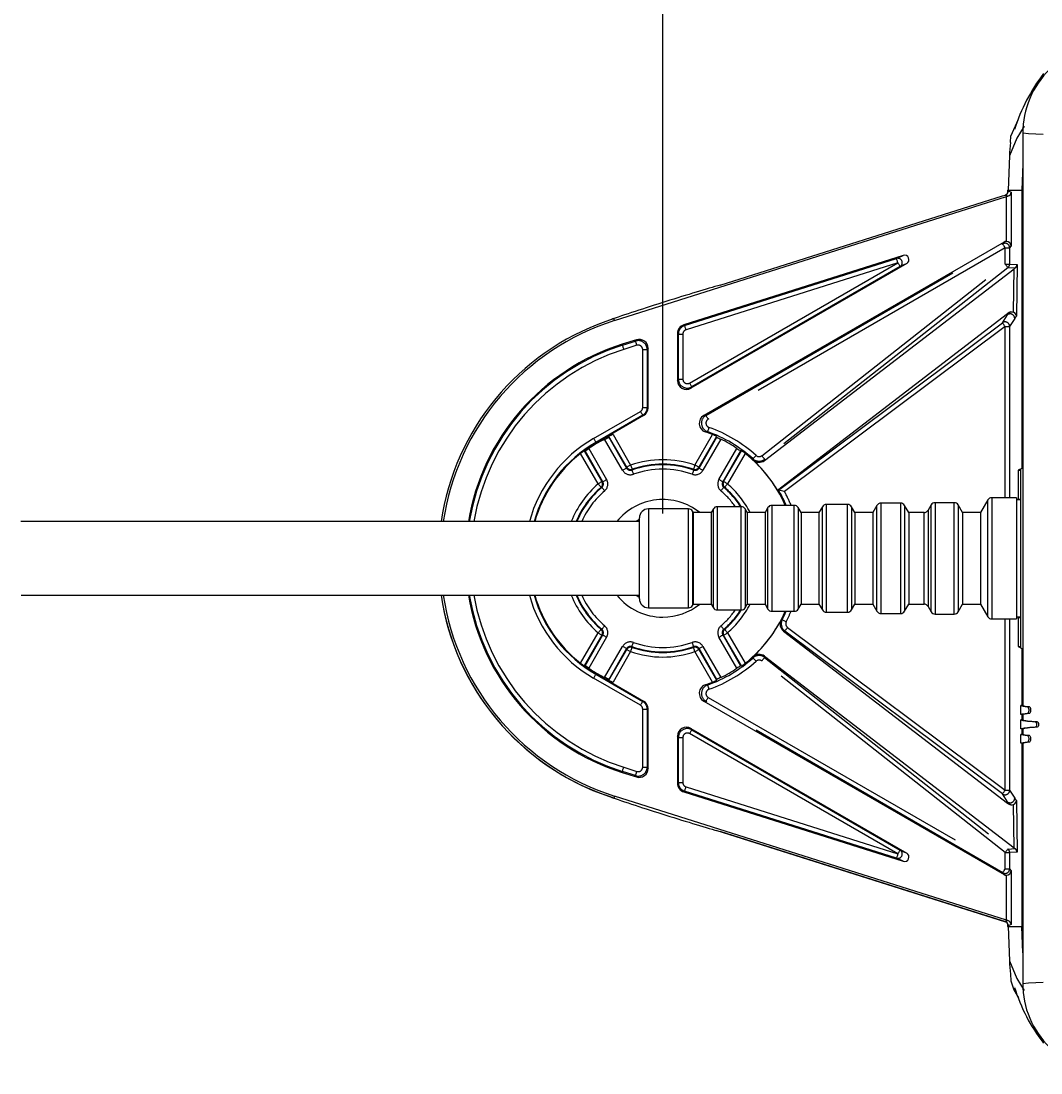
# Model space of a CAD drawing. Header units: millimetres. Extents: x 2 to 603, y 5 to 415.
# Drawn here: x 118.66 to 141.38, y 192.15 to 215.58 of the extents above; entities that cross this region are included whole.
import ezdxf

# ---------------------------------------------------------------- set-up
doc = ezdxf.new("R2010")
doc.units = ezdxf.units.MM
doc.linetypes.add('SLD-Durchgehend', pattern=[0])
doc.linetypes.add('SLD-Phantom', pattern=[12.7, 6.35, -1.27, 1.27, -1.27, 1.27, -1.27])
doc.styles.add('SLDTEXTSTYLE0', font='GOTHIC.TTF', dxfattribs={"width": 0.913})
doc.dimstyles.new('SLDDIMSTYLE2', dxfattribs={"dimtxt": 5, "dimasz": 3.302, "dimexe": 0, "dimexo": 0.0625, "dimgap": 1.25, "dimtad": 1, "dimdec": 0, "dimlfac": 5, "dimrnd": 1e-09, "dimzin": 12, "dimdsep": 46, "dimtxsty": 'SLDTEXTSTYLE0', "dimsah": 1, "dimcen": 0.09, "dimadec": 0, "dimazin": 3, "dimtfac": 1, "dimtdec": 0, "dimtofl": 0, "dimtmove": 0, "dimatfit": 3, "dimfxl": 0, "dimfrac": 2, "dimtolj": 1, "dimtzin": 12, "dimarcsym": 0})

# ---------------------------------------------------------------- blocks, each defined once
blk = doc.blocks.new('_D_4')
at = {"color": 7, "linetype": 'SLD-Durchgehend', "lineweight": 0}
for p, q in [((132.958, 204.614), (132.958, 227.268)), ((422.968, 204.614), (422.968, 227.268)), ((422.968, 226.268), (132.958, 226.268))]:
    blk.add_line(p, q, dxfattribs=at)
for points in [[(132.958, 226.268), (136.26, 225.76), (136.26, 226.776)], [(422.968, 226.268), (419.666, 226.776), (419.666, 225.76)]]:
    blk.add_solid(points, dxfattribs=at)
at = {"color": 7, "linetype": 'SLD-Durchgehend', "lineweight": 0, "insert": (270.661, 232.654, -3.36), "char_height": 5, "attachment_point": 1, "style": 'SLDTEXTSTYLE0'}
blk.add_mtext('1450', dxfattribs=at)

msp = doc.modelspace()

# ---------------------------------------------------------------- linework, layer by layer
at = {"color": 7, "linetype": 'SLD-Durchgehend', "lineweight": 15}
for p, q in [((140.8696, 213.3727), (140.7122, 213.0222)), ((140.707, 212.8724), (140.7122, 213.0222)), ((140.7865, 213.1555), (140.788, 213.1598)), ((140.9789, 213.0814), (140.9789, 200.3342)), ((140.6827, 212.5809), (140.6559, 211.8142)), ((140.9789, 212.3984), (140.9585, 211.8142)), ((140.6421, 211.8142), (140.6421, 211.7499)), ((140.6421, 211.8142), (140.6559, 211.8142)), ((140.6559, 211.8142), (140.9585, 211.8142)), ((140.9585, 211.8142), (140.9585, 205.6185)), ((131.8845, 208.9087), (140.6175, 211.6699)), ((134.2378, 209.6993), (140.527, 211.6868)), ((140.5856, 211.7059), (140.6091, 211.7178)), ((140.6107, 211.7171), (140.6091, 211.7178)), ((140.5641, 210.6581), (133.8695, 206.793)), ((138.3123, 210.3612), (133.4246, 208.8158)), ((138.3922, 210.1792), (133.5849, 207.4037)), ((140.8501, 210.1569), (140.837, 209.0077)), ((135.2234, 205.7933), (140.7857, 210.0614)), ((135.5126, 205.1329), (140.6387, 209.0663)), ((131.7692, 208.9207), (131.6902, 208.8908)), ((131.8703, 208.9537), (131.7692, 208.9217)), ((131.7692, 208.9207), (131.7692, 208.9217)), ((135.5386, 205.1295), (140.5261, 208.8608)), ((133.2849, 208.6252), (133.2849, 207.5768)), ((132.3718, 208.483), (132.0511, 208.3816)), ((132.632, 206.969), (132.632, 208.2924)), ((132.532, 206.7958), (131.5821, 206.2474)), ((131.5821, 206.2474), (131.4742, 206.1851)), ((131.5909, 206.2313), (131.4833, 206.1692)), ((131.5821, 206.2474), (131.5909, 206.2313)), ((131.7587, 206.3296), (131.7532, 206.3127)), ((131.7532, 206.3127), (132.1498, 205.6256)), ((132.1558, 205.6417), (131.7587, 206.3296)), ((134.1583, 206.3296), (133.7611, 205.6417)), ((133.7671, 205.6256), (134.1638, 206.3127)), ((134.1583, 206.3296), (134.1638, 206.3127)), ((131.2255, 206.005), (131.2081, 206.0087)), ((131.2081, 206.0087), (131.6039, 205.3231)), ((131.6208, 205.3202), (131.2255, 206.005)), ((134.6928, 206.0073), (134.2961, 205.3202)), ((134.313, 205.3231), (134.7102, 206.011)), ((134.7102, 206.011), (134.6928, 206.0073)), ((140.9585, 205.6185), (140.8774, 205.578)), ((140.8774, 205.578), (140.9385, 205.578)), ((140.8774, 205.578), (140.8774, 204.9342)), ((140.9385, 201.6238), (140.9385, 205.6046)), ((135.5386, 205.1295), (135.5126, 205.1329)), ((135.5386, 205.1295), (135.5386, 205.1295)), ((135.8884, 204.7942), (135.3886, 204.7942)), ((137.0768, 204.8142), (136.6001, 204.8142)), ((137.7308, 204.7942), (137.6385, 204.6342)), ((138.2595, 204.8442), (137.8174, 204.8442)), ((138.4385, 204.6342), (138.3461, 204.7942)), ((138.9366, 204.8042), (138.8673, 204.6842)), ((139.4537, 204.8542), (139.0232, 204.8542)), ((139.6385, 204.6342), (139.5403, 204.8042)), ((140.2001, 204.9142), (140.0385, 204.6342)), ((140.8385, 204.9642), (140.2867, 204.9642)), ((140.8385, 204.9642), (140.8385, 202.2642)), ((140.8385, 204.9642), (140.8385, 202.2644)), ((140.9385, 204.9142), (140.8385, 204.9142)), ((140.8774, 204.9342), (140.9385, 204.9342)), ((133.5345, 204.7142), (132.6385, 204.7142)), ((133.6385, 204.6342), (133.6211, 204.6642)), ((134.0385, 204.6342), (133.6385, 204.6342)), ((133.6385, 204.6342), (133.6385, 202.5942)), ((133.6385, 204.6342), (133.6385, 202.5944)), ((134.0847, 204.7142), (134.0385, 204.6342)), ((134.0385, 204.6342), (134.0385, 202.5942)), ((134.0385, 204.6342), (134.0385, 202.5944)), ((134.7057, 204.7642), (134.1713, 204.7642)), ((134.8385, 204.6342), (134.7923, 204.7142)), ((135.2385, 204.6342), (134.8385, 204.6342)), ((134.8385, 204.6342), (134.8385, 202.5942)), ((134.8385, 204.6342), (134.8385, 202.5944)), ((135.302, 204.7442), (135.2385, 204.6342)), ((135.2385, 204.6342), (135.2385, 202.5942)), ((135.2385, 204.6342), (135.2385, 202.5944)), ((136.0385, 204.6342), (135.975, 204.7442)), ((136.4385, 204.6342), (136.0385, 204.6342)), ((136.0385, 204.6342), (136.0385, 202.5942)), ((136.0385, 204.6342), (136.0385, 202.5944)), ((136.5135, 204.7642), (136.4385, 204.6342)), ((136.4385, 204.6342), (136.4385, 202.5942)), ((136.4385, 204.6342), (136.4385, 202.5944)), ((137.2385, 204.6342), (137.1634, 204.7642)), ((137.6385, 204.6342), (137.2385, 204.6342)), ((137.2385, 204.6342), (137.2385, 202.5942)), ((137.2385, 204.6342), (137.2385, 202.5944)), ((137.6385, 204.6342), (137.6385, 202.5942)), ((137.6385, 204.6342), (137.6385, 202.5944)), ((138.7807, 204.6342), (138.4385, 204.6342)), ((138.4385, 204.6342), (138.4385, 202.5942)), ((138.4385, 204.6342), (138.4385, 202.5944)), ((140.0385, 204.6342), (139.6385, 204.6342)), ((139.6385, 204.6342), (139.6385, 202.5942)), ((139.6385, 204.6342), (139.6385, 202.5944)), ((140.0385, 204.6342), (140.0385, 202.5942)), ((140.0385, 204.6342), (140.0385, 202.5944)), ((132.4385, 204.4342), (118.6533, 204.4342)), ((132.4385, 204.4801), (132.3688, 204.4342)), ((132.4385, 202.7142), (132.4385, 204.5142)), ((132.4385, 202.7142), (132.4385, 204.5141)), ((118.6662, 202.7942), (132.4385, 202.7942)), ((132.6385, 202.5142), (133.5345, 202.5142)), ((133.6211, 202.5642), (133.6385, 202.5942)), ((133.6385, 202.5942), (134.0385, 202.5942)), ((134.0385, 202.5942), (134.0847, 202.5142)), ((134.1713, 202.4642), (134.7057, 202.4642)), ((134.7923, 202.5142), (134.8385, 202.5942)), ((134.8385, 202.5942), (135.2385, 202.5942)), ((135.2385, 202.5942), (135.302, 202.4842)), ((135.3886, 202.4342), (135.8884, 202.4342)), ((135.975, 202.4842), (136.0385, 202.5942)), ((136.0385, 202.5942), (136.4385, 202.5942)), ((136.4385, 202.5942), (136.5135, 202.4642)), ((137.1634, 202.4642), (137.2385, 202.5942)), ((137.2385, 202.5942), (137.6385, 202.5942)), ((137.6385, 202.5942), (137.7308, 202.4342)), ((138.3461, 202.4342), (138.4385, 202.5942)), ((138.4385, 202.5942), (138.7807, 202.5942)), ((138.8673, 202.5442), (138.9366, 202.4242)), ((139.5403, 202.4242), (139.6385, 202.5942)), ((139.6385, 202.5942), (140.0385, 202.5942)), ((140.0385, 202.5942), (140.2001, 202.3142)), ((136.6001, 202.4142), (137.0768, 202.4142)), ((137.8174, 202.3842), (138.2595, 202.3842)), ((139.0232, 202.3742), (139.4537, 202.3742)), ((140.2867, 202.2642), (140.8385, 202.2642)), ((140.8385, 202.3142), (140.9385, 202.3142)), ((140.8774, 202.2942), (140.8774, 201.6504)), ((140.8774, 202.2942), (140.9385, 202.2942)), ((135.6495, 201.9905), (140.6387, 198.1621)), ((131.6039, 201.9054), (131.2081, 201.2197)), ((131.2255, 201.2234), (131.6208, 201.9082)), ((134.2961, 201.9082), (134.6928, 201.2212)), ((134.7102, 201.2175), (134.313, 201.9054)), ((132.1498, 201.6028), (131.7532, 200.9157)), ((131.7587, 200.8988), (132.1558, 201.5867)), ((133.7611, 201.5867), (134.1583, 200.8988)), ((134.1638, 200.9157), (133.7671, 201.6028)), ((140.8774, 201.6504), (140.9585, 201.6099)), ((140.8774, 201.6504), (140.9385, 201.6504)), ((140.9585, 201.6099), (140.9585, 200.3342)), ((135.2234, 201.4351), (140.7857, 197.167)), ((131.2081, 201.2197), (131.2255, 201.2234)), ((131.4742, 201.0433), (131.5821, 200.981)), ((131.4833, 201.0592), (131.5909, 200.9971)), ((134.7102, 201.2175), (134.6928, 201.2212)), ((131.5909, 200.9971), (131.5821, 200.981)), ((131.5821, 200.981), (132.532, 200.4326)), ((131.7587, 200.8988), (131.7532, 200.9157)), ((134.1583, 200.8988), (134.1638, 200.9157)), ((133.8695, 200.4354), (140.5641, 196.5703)), ((140.9387, 200.1342), (140.9387, 200.3342)), ((140.9789, 200.3342), (140.9387, 200.3342)), ((132.632, 198.9361), (132.632, 200.2594)), ((140.9789, 200.1342), (140.9387, 200.1342)), ((140.9585, 200.1342), (140.9585, 200.0142)), ((140.9789, 200.1342), (140.9789, 200.0142)), ((141.1277, 200.3097), (141.0855, 200.3097)), ((140.9387, 199.8142), (140.9387, 200.0142)), ((140.9789, 200.0142), (140.9387, 200.0142)), ((133.2849, 199.6516), (133.2849, 198.6032)), ((133.5849, 199.8247), (138.3922, 197.0492)), ((140.9789, 199.8142), (140.9387, 199.8142)), ((140.9387, 199.4942), (140.9387, 199.6942)), ((140.9789, 199.6942), (140.9387, 199.6942)), ((140.9585, 199.8142), (140.9585, 199.6942)), ((140.9789, 199.8142), (140.9789, 199.6942)), ((141.1277, 199.6697), (141.0855, 199.6697)), ((140.9789, 199.4942), (140.9387, 199.4942)), ((140.9585, 199.4942), (140.9585, 195.4142)), ((140.9789, 199.4942), (140.9789, 194.147)), ((132.0511, 198.8468), (132.3718, 198.7454)), ((131.7692, 198.3078), (131.6902, 198.3376)), ((131.7692, 198.3067), (131.7692, 198.3078)), ((131.8703, 198.2747), (131.7692, 198.3067)), ((140.6175, 195.5585), (131.8845, 198.3197)), ((133.4246, 198.4126), (138.3123, 196.8672)), ((140.837, 198.2207), (140.8501, 197.0715)), ((140.6034, 195.5136), (134.1477, 197.5547)), ((140.527, 195.5416), (134.2378, 197.5291)), ((140.6091, 195.5106), (140.5856, 195.5225)), ((140.6091, 195.5106), (140.6107, 195.5113)), ((140.6421, 195.4785), (140.6421, 195.4142)), ((140.6421, 195.4142), (140.6559, 195.4142)), ((140.6559, 195.4142), (140.9585, 195.4142)), ((140.6559, 195.4142), (140.6827, 194.6475)), ((140.9789, 194.83), (140.9585, 195.4142)), ((140.707, 194.356), (140.7122, 194.2062)), ((140.7869, 194.0717), (140.7869, 194.0717))]:
    msp.add_line(p, q, dxfattribs=at)
at = {"color": 7, "linetype": 'SLD-Phantom', "lineweight": 0}
for p, q in [((140.6562, 211.8008), (140.7174, 211.772)), ((140.6443, 211.6783), (140.5856, 211.7059)), ((140.6175, 210.6715), (140.6175, 211.6699)), ((140.7174, 211.772), (140.7174, 210.5764)), ((140.536, 210.6176), (140.5641, 210.6581)), ((133.92, 206.7979), (140.536, 210.6176)), ((140.586, 210.5311), (133.9699, 206.7113)), ((140.586, 210.5311), (140.686, 210.5311)), ((140.586, 210.1663), (140.586, 210.5311)), ((140.7174, 210.5764), (140.686, 210.5311)), ((140.686, 210.5311), (140.686, 210.1663)), ((133.4456, 208.8004), (138.1659, 210.2929)), ((138.1961, 210.1976), (133.4757, 208.7051)), ((133.5559, 207.5185), (138.1961, 210.1976)), ((135.1646, 205.9003), (140.586, 210.1663)), ((138.1659, 210.2929), (138.3123, 210.3612)), ((138.3922, 210.1792), (138.2461, 210.111)), ((140.586, 210.1663), (140.686, 210.1663)), ((140.686, 210.1663), (140.8501, 210.1569)), ((138.2461, 210.111), (133.6059, 207.432)), ((140.6478, 210.0878), (135.2265, 205.8217)), ((140.8082, 210.0786), (140.6478, 210.0878)), ((140.7747, 209.0969), (140.7857, 210.0614)), ((140.5261, 208.8608), (140.6387, 209.0382)), ((140.6387, 209.0382), (140.6387, 209.0663)), ((131.8845, 208.9087), (131.8703, 208.9537)), ((133.4246, 208.8158), (133.4456, 208.8004)), ((140.586, 208.7807), (135.6691, 205.1022)), ((140.586, 208.7807), (140.686, 208.7807)), ((140.586, 204.9642), (140.586, 208.7807)), ((140.7985, 208.9582), (140.686, 208.7807)), ((140.686, 208.7807), (140.686, 204.9642)), ((133.3059, 208.6098), (133.2849, 208.6252)), ((133.3059, 207.6051), (133.3059, 208.6098)), ((133.3059, 208.6098), (133.4059, 208.6098)), ((133.4059, 208.6098), (133.4059, 207.6051)), ((132.0511, 208.3816), (132.0575, 208.3616)), ((132.0575, 208.3616), (132.3508, 208.4543)), ((132.3809, 208.359), (132.0876, 208.2662)), ((132.3508, 208.4543), (132.3718, 208.483)), ((132.632, 208.2924), (132.611, 208.2637)), ((132.511, 208.2637), (132.611, 208.2637)), ((132.511, 206.973), (132.511, 208.2637)), ((132.611, 208.2637), (132.611, 206.973)), ((133.2849, 207.5768), (133.3059, 207.6051)), ((133.3059, 207.6051), (133.4059, 207.6051)), ((133.6059, 207.432), (133.5849, 207.4037)), ((131.4172, 206.2838), (132.4611, 206.8865)), ((132.511, 206.973), (132.611, 206.973)), ((132.611, 206.973), (132.632, 206.969)), ((132.511, 206.7999), (131.4672, 206.1972)), ((132.532, 206.7958), (132.511, 206.7999)), ((131.4742, 206.1851), (131.4672, 206.1972)), ((131.4833, 206.1692), (131.4742, 206.1851)), ((132.0633, 205.5756), (131.6635, 206.268)), ((131.8502, 206.371), (132.2424, 205.6917)), ((133.6745, 205.6917), (134.0667, 206.371)), ((134.2534, 206.268), (133.8537, 205.5756)), ((131.5173, 205.2731), (131.1265, 205.9501)), ((131.309, 206.0603), (131.7074, 205.3702)), ((134.2095, 205.3702), (134.6092, 206.0625)), ((134.7918, 205.9524), (134.3996, 205.2731)), ((135.3886, 204.7942), (135.3886, 202.4342)), ((135.3886, 204.794), (135.3886, 202.4342)), ((135.8884, 202.4342), (135.8884, 204.7942)), ((135.8884, 202.4342), (135.8884, 204.794)), ((136.6001, 204.8142), (136.6001, 202.4142)), ((136.6001, 204.814), (136.6001, 202.4142)), ((137.0768, 202.4142), (137.0768, 204.8142)), ((137.0768, 202.4142), (137.0768, 204.814)), ((137.7308, 202.4342), (137.7308, 204.7942)), ((137.7308, 202.4342), (137.7308, 204.794)), ((137.8174, 204.8442), (137.8174, 202.3842)), ((137.8174, 204.844), (137.8174, 202.3842)), ((138.2595, 202.3842), (138.2595, 204.8442)), ((138.2595, 202.3842), (138.2595, 204.844)), ((138.3461, 204.7942), (138.3461, 202.4342)), ((138.3461, 204.7942), (138.3461, 202.4344)), ((138.9366, 202.4242), (138.9366, 204.8042)), ((138.9366, 202.4242), (138.9366, 204.804)), ((139.0232, 204.8542), (139.0232, 202.3742)), ((139.0232, 204.854), (139.0232, 202.3742)), ((139.4537, 202.3742), (139.4537, 204.8542)), ((139.4537, 202.3742), (139.4537, 204.854)), ((139.5403, 204.8042), (139.5403, 202.4242)), ((139.5403, 204.8042), (139.5403, 202.4244)), ((140.2001, 202.3142), (140.2001, 204.9142)), ((140.2001, 202.3142), (140.2001, 204.914)), ((140.2867, 204.9642), (140.2867, 202.2642)), ((140.2867, 204.964), (140.2867, 202.2642)), ((132.6385, 204.7142), (132.6385, 202.5142)), ((132.6385, 204.714), (132.6385, 202.5142)), ((133.5345, 202.5142), (133.5345, 204.7142)), ((133.5345, 202.5142), (133.5345, 204.714)), ((133.6211, 204.6642), (133.6211, 202.5642)), ((133.6211, 204.6642), (133.6211, 202.5644)), ((134.0847, 202.5142), (134.0847, 204.7142)), ((134.0847, 202.5142), (134.0847, 204.714)), ((134.1713, 204.7642), (134.1713, 202.4642)), ((134.1713, 204.764), (134.1713, 202.4642)), ((134.7057, 202.4642), (134.7057, 204.7642)), ((134.7057, 202.4642), (134.7057, 204.764)), ((134.7923, 204.7142), (134.7923, 202.5142)), ((134.7923, 204.7142), (134.7923, 202.5144)), ((135.302, 202.4842), (135.302, 204.7442)), ((135.302, 202.4842), (135.302, 204.744)), ((135.975, 204.7442), (135.975, 202.4842)), ((135.975, 204.7442), (135.975, 202.4844)), ((136.5135, 202.4642), (136.5135, 204.7642)), ((136.5135, 202.4642), (136.5135, 204.764)), ((137.1634, 204.7642), (137.1634, 202.4642)), ((137.1634, 204.7642), (137.1634, 202.4644)), ((138.7807, 202.5942), (138.7807, 204.6342)), ((138.7807, 202.5944), (138.7807, 204.6342)), ((138.8673, 204.6842), (138.8673, 202.5442)), ((138.8673, 204.6842), (138.8673, 202.5444)), ((140.586, 198.4477), (140.586, 202.2642)), ((140.686, 202.2642), (140.686, 198.4477)), ((131.1265, 201.2783), (131.5173, 201.9553)), ((134.3996, 201.9553), (134.7918, 201.276)), ((140.5261, 198.3677), (135.6778, 201.9949)), ((135.7377, 202.0749), (140.586, 198.4477)), ((131.7074, 201.8582), (131.309, 201.1681)), ((134.6092, 201.1659), (134.2095, 201.8582)), ((131.6635, 200.9604), (132.0633, 201.6528)), ((132.2424, 201.5367), (131.8502, 200.8574)), ((134.0667, 200.8574), (133.6745, 201.5367)), ((133.8537, 201.6528), (134.2534, 200.9604)), ((140.586, 197.0621), (135.1646, 201.3281)), ((135.2265, 201.4067), (140.6478, 197.1406)), ((131.4742, 201.0433), (131.4672, 201.0312)), ((131.4672, 201.0312), (132.511, 200.4285)), ((131.4833, 201.0592), (131.4742, 201.0433)), ((132.4611, 200.342), (131.4172, 200.9446)), ((132.511, 200.4285), (132.532, 200.4326)), ((140.536, 196.6108), (133.92, 200.4306)), ((133.9699, 200.5171), (140.586, 196.6973)), ((132.511, 200.2554), (132.611, 200.2554)), ((132.511, 198.9647), (132.511, 200.2554)), ((132.632, 200.2594), (132.611, 200.2554)), ((132.611, 200.2554), (132.611, 198.9647)), ((141.1277, 200.1588), (141.0855, 200.1588)), ((141.3003, 199.9758), (141.2553, 199.9758)), ((141.3003, 199.8527), (141.2553, 199.8527)), ((133.3059, 199.6233), (133.2849, 199.6516)), ((133.3059, 198.6186), (133.3059, 199.6233)), ((133.3059, 199.6233), (133.4059, 199.6233)), ((133.4059, 199.6233), (133.4059, 198.6186)), ((138.1961, 197.0308), (133.5559, 199.7099)), ((133.5849, 199.8247), (133.6059, 199.7965)), ((133.6059, 199.7965), (138.2461, 197.1174)), ((141.1277, 199.5188), (141.0855, 199.5188)), ((132.0876, 198.9622), (132.3809, 198.8694)), ((132.511, 198.9647), (132.611, 198.9647)), ((132.611, 198.9647), (132.632, 198.9361)), ((132.0511, 198.8468), (132.0575, 198.8669)), ((132.3508, 198.7741), (132.0575, 198.8669)), ((132.3718, 198.7454), (132.3508, 198.7741)), ((133.2849, 198.6032), (133.3059, 198.6186)), ((133.3059, 198.6186), (133.4059, 198.6186)), ((133.4757, 198.5233), (138.1961, 197.0308)), ((140.586, 198.4477), (140.686, 198.4477)), ((140.686, 198.4477), (140.7985, 198.2702)), ((131.8845, 198.3197), (131.8703, 198.2747)), ((133.4456, 198.428), (133.4246, 198.4126)), ((138.1659, 196.9355), (133.4456, 198.428)), ((140.6387, 198.1902), (140.5261, 198.3677)), ((140.6387, 198.1621), (140.6387, 198.1902)), ((140.7857, 197.167), (140.7747, 198.1315)), ((138.2461, 197.1174), (138.3922, 197.0492)), ((140.586, 197.0621), (140.686, 197.0621)), ((140.586, 196.6973), (140.586, 197.0621)), ((140.6478, 197.1406), (140.8082, 197.1498)), ((140.8501, 197.0715), (140.686, 197.0621)), ((140.686, 197.0621), (140.686, 196.6973)), ((138.3123, 196.8672), (138.1659, 196.9355)), ((140.5641, 196.5703), (140.536, 196.6108)), ((140.586, 196.6973), (140.686, 196.6973)), ((140.686, 196.6973), (140.7174, 196.652)), ((140.7174, 196.652), (140.7174, 195.4564)), ((140.6175, 195.5585), (140.6175, 196.557)), ((140.5856, 195.5225), (140.6443, 195.5501)), ((140.7174, 195.4564), (140.6562, 195.4276))]:
    msp.add_line(p, q, dxfattribs=at)
at = {"color": 7, "linetype": 'SLD-Phantom', "lineweight": 0, "flags": 128}
for points in [[(141.0082, 213.2378), (140.8458, 212.9694), (140.6827, 212.5809)], [(141.4359, 213.055), (141.1062, 213.0693), (140.9789, 213.0814)], [(140.586, 210.5311), (140.5764, 210.5477), (140.5672, 210.5637), (140.5587, 210.5785), (140.5511, 210.5915), (140.5449, 210.6023), (140.5402, 210.6104), (140.5372, 210.6156), (140.536, 210.6176)], [(138.1961, 210.1976), (138.1903, 210.2159), (138.1847, 210.2335), (138.1796, 210.2498), (138.175, 210.2641), (138.1713, 210.276), (138.1684, 210.2849), (138.1666, 210.2906), (138.1659, 210.2929)], [(138.1961, 210.1976), (138.2057, 210.1809), (138.215, 210.1648), (138.2236, 210.1499), (138.2311, 210.1369), (138.2373, 210.1261), (138.242, 210.118), (138.2449, 210.1129), (138.2461, 210.111)], [(140.6478, 210.0878), (140.6464, 210.0896), (140.6427, 210.0943), (140.6369, 210.1016), (140.6292, 210.1114), (140.6199, 210.1233), (140.6094, 210.1367), (140.5979, 210.1512), (140.586, 210.1663)], [(133.4757, 208.7051), (133.4699, 208.7234), (133.4644, 208.741), (133.4592, 208.7573), (133.4547, 208.7717), (133.4509, 208.7835), (133.4481, 208.7925), (133.4463, 208.7982), (133.4456, 208.8004)], [(140.586, 208.7807), (140.5745, 208.7961), (140.5634, 208.8109), (140.5532, 208.8246), (140.5442, 208.8367), (140.5367, 208.8466), (140.5311, 208.8541), (140.5275, 208.8589), (140.5261, 208.8608)], [(132.0575, 208.3616), (132.0582, 208.3593), (132.06, 208.3536), (132.0628, 208.3446), (132.0666, 208.3328), (132.0711, 208.3184), (132.0763, 208.3022), (132.0818, 208.2845), (132.0876, 208.2662)], [(132.3809, 208.359), (132.3752, 208.3773), (132.3696, 208.3949), (132.3644, 208.4112), (132.3599, 208.4255), (132.3562, 208.4374), (132.3533, 208.4463), (132.3515, 208.4521), (132.3508, 208.4543)], [(133.6059, 207.432), (133.6047, 207.4339), (133.6018, 207.439), (133.5971, 207.4471), (133.5909, 207.4578), (133.5834, 207.4709), (133.5748, 207.4858), (133.5655, 207.5018), (133.5559, 207.5185)], [(132.4611, 206.8865), (132.4707, 206.8698), (132.48, 206.8537), (132.4886, 206.8388), (132.4961, 206.8258), (132.5023, 206.815), (132.507, 206.8069), (132.5099, 206.8018), (132.511, 206.7999)], [(133.8695, 206.793), (133.8959, 206.7956), (133.92, 206.7979)], [(133.9699, 206.7113), (133.9603, 206.7279), (133.9511, 206.7439), (133.9426, 206.7587), (133.9351, 206.7717), (133.9288, 206.7825), (133.9241, 206.7906), (133.9211, 206.7958), (133.92, 206.7979)], [(133.9534, 206.4362), (133.9306, 206.4334), (133.9057, 206.4304)], [(133.9867, 206.5304), (133.9803, 206.5123), (133.9742, 206.4949), (133.9685, 206.4788), (133.9635, 206.4646), (133.9593, 206.4529), (133.9562, 206.444), (133.9542, 206.4384), (133.9534, 206.4362)], [(131.4172, 206.2838), (131.4268, 206.2671), (131.4361, 206.251), (131.4447, 206.2361), (131.4522, 206.2231), (131.4585, 206.2123), (131.4631, 206.2042), (131.4661, 206.1991), (131.4672, 206.1972)], [(134.9651, 205.8063), (134.9668, 205.8188), (134.9685, 205.8308)], [(135.0357, 205.9048), (135.0228, 205.8906), (135.0104, 205.8769), (134.9989, 205.8643), (134.9888, 205.8531), (134.9804, 205.8439), (134.9741, 205.8369), (134.9701, 205.8325), (134.9685, 205.8308)], [(135.2265, 205.8217), (135.225, 205.8236), (135.2213, 205.8282), (135.2155, 205.8356), (135.2078, 205.8454), (135.1985, 205.8572), (135.188, 205.8707), (135.1765, 205.8852), (135.1646, 205.9003)], [(135.2265, 205.8217), (135.2252, 205.8104), (135.2234, 205.7933)], [(132.1498, 205.6256), (132.1478, 205.6244), (132.1426, 205.6214), (132.1345, 205.6167), (132.1237, 205.6105), (132.1107, 205.603), (132.0959, 205.5945), (132.0799, 205.5852), (132.0633, 205.5756)], [(132.1498, 205.6256), (132.1528, 205.6336), (132.1558, 205.6417)], [(132.2424, 205.6917), (132.2258, 205.6821), (132.2098, 205.6729), (132.195, 205.6643), (132.182, 205.6568), (132.1712, 205.6506), (132.1631, 205.6459), (132.1579, 205.6429), (132.1558, 205.6417)], [(132.2424, 205.6917), (132.2487, 205.6735), (132.2547, 205.6561), (132.2602, 205.6399), (132.2651, 205.6257), (132.2692, 205.6139), (132.2723, 205.6051), (132.2742, 205.5994), (132.275, 205.5972)], [(132.275, 205.5972), (132.2728, 205.5909), (132.2695, 205.5812)], [(132.2695, 205.5812), (132.2702, 205.579), (132.2722, 205.5734), (132.2753, 205.5645), (132.2794, 205.5528), (132.2844, 205.5386), (132.2901, 205.5224), (132.2962, 205.505), (132.3025, 205.4869)], [(133.6475, 205.5812), (133.6467, 205.579), (133.6447, 205.5734), (133.6416, 205.5645), (133.6375, 205.5528), (133.6325, 205.5386), (133.6269, 205.5224), (133.6208, 205.505), (133.6144, 205.4869)], [(133.6745, 205.6917), (133.6683, 205.6735), (133.6623, 205.6561), (133.6567, 205.6399), (133.6518, 205.6257), (133.6477, 205.6139), (133.6447, 205.6051), (133.6427, 205.5994), (133.6419, 205.5972)], [(133.6475, 205.5812), (133.6453, 205.5876), (133.6419, 205.5972)], [(133.7611, 205.6417), (133.7591, 205.6429), (133.7539, 205.6459), (133.7457, 205.6506), (133.735, 205.6568), (133.7219, 205.6643), (133.7071, 205.6729), (133.6911, 205.6821), (133.6745, 205.6917)], [(133.7611, 205.6417), (133.7641, 205.6336), (133.7671, 205.6256)], [(133.7671, 205.6256), (133.7691, 205.6244), (133.7743, 205.6214), (133.7824, 205.6167), (133.7932, 205.6105), (133.8063, 205.603), (133.821, 205.5945), (133.837, 205.5852), (133.8537, 205.5756)], [(131.6039, 205.3231), (131.6019, 205.3219), (131.5967, 205.3189), (131.5886, 205.3142), (131.5778, 205.308), (131.5648, 205.3004), (131.55, 205.2919), (131.534, 205.2827), (131.5173, 205.2731)], [(131.5173, 205.2731), (131.5299, 205.2586), (131.542, 205.2446), (131.5532, 205.2317), (131.5631, 205.2204), (131.5713, 205.211), (131.5774, 205.2039), (131.5814, 205.1994), (131.5829, 205.1976)], [(131.6039, 205.3231), (131.6124, 205.3216), (131.6208, 205.3202)], [(131.6208, 205.3202), (131.6229, 205.3214), (131.6281, 205.3244), (131.6362, 205.3291), (131.647, 205.3353), (131.66, 205.3428), (131.6748, 205.3513), (131.6908, 205.3606), (131.7074, 205.3702)], [(134.2961, 205.3202), (134.294, 205.3214), (134.2889, 205.3244), (134.2807, 205.3291), (134.2699, 205.3353), (134.2569, 205.3428), (134.2421, 205.3513), (134.2261, 205.3606), (134.2095, 205.3702)], [(134.2961, 205.3202), (134.3045, 205.3216), (134.313, 205.3231)], [(134.3996, 205.2731), (134.383, 205.2827), (134.367, 205.2919), (134.3522, 205.3004), (134.3391, 205.308), (134.3284, 205.3142), (134.3202, 205.3189), (134.315, 205.3219), (134.313, 205.3231)], [(134.3996, 205.2731), (134.387, 205.2586), (134.3749, 205.2446), (134.3637, 205.2317), (134.3538, 205.2204), (134.3457, 205.211), (134.3395, 205.2039), (134.3356, 205.1994), (134.334, 205.1976)], [(131.5995, 205.1944), (131.5929, 205.1957), (131.5829, 205.1976)], [(131.5995, 205.1944), (131.601, 205.1926), (131.6049, 205.1881), (131.611, 205.181), (131.6191, 205.1715), (131.6289, 205.1601), (131.6401, 205.1472), (131.6521, 205.1332), (131.6646, 205.1186)], [(134.3175, 205.1944), (134.3159, 205.1926), (134.312, 205.1881), (134.3059, 205.181), (134.2978, 205.1715), (134.288, 205.1601), (134.2768, 205.1472), (134.2648, 205.1332), (134.2523, 205.1186)], [(134.334, 205.1976), (134.3275, 205.1964), (134.3175, 205.1944)], [(135.6197, 202.2463), (135.6698, 202.3485), (135.7082, 202.4342)], [(135.5952, 202.2433), (135.6078, 202.2449), (135.6197, 202.2463)], [(135.7086, 202.2006), (135.6916, 202.2094), (135.6751, 202.2179), (135.6599, 202.2257), (135.6466, 202.2325), (135.6355, 202.2382), (135.6271, 202.2425), (135.6218, 202.2453), (135.6197, 202.2463)], [(131.5173, 201.9553), (131.5299, 201.9698), (131.542, 201.9838), (131.5532, 201.9967), (131.5631, 202.008), (131.5713, 202.0174), (131.5774, 202.0245), (131.5814, 202.029), (131.5829, 202.0308)], [(131.5173, 201.9553), (131.534, 201.9458), (131.55, 201.9365), (131.5648, 201.928), (131.5778, 201.9205), (131.5886, 201.9142), (131.5967, 201.9095), (131.6019, 201.9065), (131.6039, 201.9054)], [(131.5829, 202.0308), (131.5895, 202.0321), (131.5995, 202.034)], [(131.5995, 202.034), (131.601, 202.0358), (131.6049, 202.0403), (131.611, 202.0474), (131.6191, 202.0569), (131.6289, 202.0683), (131.6401, 202.0812), (131.6521, 202.0952), (131.6646, 202.1098)], [(134.2523, 202.1098), (134.2648, 202.0952), (134.2768, 202.0812), (134.288, 202.0683), (134.2978, 202.0569), (134.3059, 202.0474), (134.312, 202.0403), (134.3159, 202.0358), (134.3175, 202.034)], [(134.313, 201.9054), (134.315, 201.9065), (134.3202, 201.9095), (134.3284, 201.9142), (134.3391, 201.9205), (134.3522, 201.928), (134.367, 201.9365), (134.383, 201.9458), (134.3996, 201.9553)], [(134.3175, 202.034), (134.324, 202.0327), (134.334, 202.0308)], [(134.334, 202.0308), (134.3356, 202.029), (134.3395, 202.0245), (134.3457, 202.0174), (134.3538, 202.008), (134.3637, 201.9967), (134.3749, 201.9838), (134.387, 201.9698), (134.3996, 201.9553)], [(135.6778, 201.9949), (135.6665, 201.9931), (135.6495, 201.9905)], [(135.6778, 201.9949), (135.6792, 201.9967), (135.6827, 202.0015), (135.6883, 202.009), (135.6958, 202.0189), (135.7048, 202.031), (135.7151, 202.0447), (135.7261, 202.0595), (135.7377, 202.0749)], [(131.6208, 201.9082), (131.6124, 201.9068), (131.6039, 201.9054)], [(131.6208, 201.9082), (131.6229, 201.907), (131.6281, 201.904), (131.6362, 201.8994), (131.647, 201.8931), (131.66, 201.8856), (131.6748, 201.8771), (131.6908, 201.8678), (131.7074, 201.8582)], [(132.2695, 201.6472), (132.2702, 201.6494), (132.2722, 201.655), (132.2753, 201.6639), (132.2794, 201.6757), (132.2844, 201.6899), (132.2901, 201.706), (132.2962, 201.7234), (132.3025, 201.7415)], [(133.6475, 201.6472), (133.6467, 201.6494), (133.6447, 201.655), (133.6416, 201.6639), (133.6375, 201.6757), (133.6325, 201.6899), (133.6269, 201.706), (133.6208, 201.7234), (133.6144, 201.7415)], [(134.2095, 201.8582), (134.2261, 201.8678), (134.2421, 201.8771), (134.2569, 201.8856), (134.2699, 201.8931), (134.2807, 201.8994), (134.2889, 201.904), (134.294, 201.907), (134.2961, 201.9082)], [(134.313, 201.9054), (134.3045, 201.9068), (134.2961, 201.9082)], [(132.1498, 201.6028), (132.1478, 201.604), (132.1426, 201.607), (132.1345, 201.6117), (132.1237, 201.6179), (132.1107, 201.6254), (132.0959, 201.634), (132.0799, 201.6432), (132.0633, 201.6528)], [(132.1558, 201.5867), (132.1528, 201.5948), (132.1498, 201.6028)], [(132.1558, 201.5867), (132.1579, 201.5855), (132.1631, 201.5825), (132.1712, 201.5778), (132.182, 201.5716), (132.195, 201.5641), (132.2098, 201.5556), (132.2258, 201.5463), (132.2424, 201.5367)], [(132.2424, 201.5367), (132.2487, 201.5549), (132.2547, 201.5723), (132.2602, 201.5885), (132.2651, 201.6027), (132.2692, 201.6145), (132.2723, 201.6234), (132.2742, 201.629), (132.275, 201.6312)], [(132.2695, 201.6472), (132.2716, 201.6409), (132.275, 201.6312)], [(133.6419, 201.6312), (133.6441, 201.6375), (133.6475, 201.6472)], [(133.6745, 201.5367), (133.6683, 201.5549), (133.6623, 201.5723), (133.6567, 201.5885), (133.6518, 201.6027), (133.6477, 201.6145), (133.6447, 201.6234), (133.6427, 201.629), (133.6419, 201.6312)], [(133.6745, 201.5367), (133.6911, 201.5463), (133.7071, 201.5556), (133.7219, 201.5641), (133.735, 201.5716), (133.7457, 201.5778), (133.7539, 201.5825), (133.7591, 201.5855), (133.7611, 201.5867)], [(133.7671, 201.6028), (133.7641, 201.5948), (133.7611, 201.5867)], [(133.7671, 201.6028), (133.7691, 201.604), (133.7743, 201.607), (133.7824, 201.6117), (133.7932, 201.6179), (133.8063, 201.6254), (133.821, 201.634), (133.837, 201.6432), (133.8537, 201.6528)], [(134.9685, 201.3977), (134.9672, 201.4072), (134.9651, 201.4221)], [(134.9685, 201.3977), (134.9701, 201.3959), (134.9741, 201.3915), (134.9804, 201.3845), (134.9888, 201.3753), (134.9989, 201.3642), (135.0104, 201.3515), (135.0228, 201.3378), (135.0357, 201.3236)], [(135.1646, 201.3281), (135.1765, 201.3432), (135.188, 201.3578), (135.1985, 201.3712), (135.2078, 201.383), (135.2155, 201.3928), (135.2213, 201.4002), (135.225, 201.4049), (135.2265, 201.4067)], [(135.2234, 201.4351), (135.2252, 201.418), (135.2265, 201.4067)], [(131.4172, 200.9446), (131.4268, 200.9613), (131.4361, 200.9774), (131.4447, 200.9923), (131.4522, 201.0053), (131.4585, 201.0161), (131.4631, 201.0242), (131.4661, 201.0293), (131.4672, 201.0312)], [(133.9057, 200.7981), (133.9306, 200.795), (133.9534, 200.7923)], [(133.9534, 200.7923), (133.9542, 200.79), (133.9562, 200.7844), (133.9593, 200.7755), (133.9635, 200.7638), (133.9685, 200.7496), (133.9742, 200.7335), (133.9803, 200.7161), (133.9867, 200.698)], [(132.4611, 200.342), (132.4707, 200.3587), (132.48, 200.3747), (132.4886, 200.3896), (132.4961, 200.4027), (132.5023, 200.4134), (132.507, 200.4215), (132.5099, 200.4266), (132.511, 200.4285)], [(133.92, 200.4306), (133.8959, 200.4328), (133.8695, 200.4354)], [(133.92, 200.4306), (133.9211, 200.4326), (133.9241, 200.4378), (133.9288, 200.4459), (133.9351, 200.4567), (133.9426, 200.4697), (133.9511, 200.4845), (133.9603, 200.5005), (133.9699, 200.5171)], [(133.5559, 199.7099), (133.5655, 199.7266), (133.5748, 199.7427), (133.5834, 199.7575), (133.5909, 199.7706), (133.5971, 199.7813), (133.6018, 199.7894), (133.6047, 199.7945), (133.6059, 199.7965)], [(132.0575, 198.8669), (132.0582, 198.8691), (132.06, 198.8748), (132.0628, 198.8838), (132.0666, 198.8956), (132.0711, 198.91), (132.0763, 198.9263), (132.0818, 198.9439), (132.0876, 198.9622)], [(132.3508, 198.7741), (132.3515, 198.7764), (132.3533, 198.7821), (132.3562, 198.791), (132.3599, 198.8029), (132.3644, 198.8172), (132.3696, 198.8335), (132.3752, 198.8511), (132.3809, 198.8694)], [(133.4456, 198.428), (133.4463, 198.4302), (133.4481, 198.4359), (133.4509, 198.4449), (133.4547, 198.4568), (133.4592, 198.4711), (133.4644, 198.4874), (133.4699, 198.505), (133.4757, 198.5233)], [(140.5261, 198.3677), (140.5275, 198.3695), (140.5311, 198.3743), (140.5367, 198.3818), (140.5442, 198.3918), (140.5532, 198.4038), (140.5634, 198.4175), (140.5745, 198.4323), (140.586, 198.4477)], [(138.1961, 197.0308), (138.2057, 197.0476), (138.215, 197.0636), (138.2236, 197.0785), (138.2311, 197.0915), (138.2373, 197.1023), (138.242, 197.1104), (138.2449, 197.1155), (138.2461, 197.1174)], [(140.586, 197.0621), (140.5979, 197.0772), (140.6094, 197.0917), (140.6199, 197.1052), (140.6292, 197.117), (140.6369, 197.1268), (140.6427, 197.1341), (140.6464, 197.1388), (140.6478, 197.1406)], [(138.1961, 197.0308), (138.1903, 197.0126), (138.1847, 196.9949), (138.1796, 196.9787), (138.175, 196.9643), (138.1713, 196.9524), (138.1684, 196.9435), (138.1666, 196.9378), (138.1659, 196.9355)], [(140.536, 196.6108), (140.5372, 196.6128), (140.5402, 196.618), (140.5449, 196.6261), (140.5511, 196.6369), (140.5587, 196.6499), (140.5672, 196.6647), (140.5764, 196.6807), (140.586, 196.6973)], [(140.6827, 194.6475), (140.8458, 194.259), (141.0082, 193.9906)], [(140.9789, 194.147), (141.1063, 194.1591), (141.4359, 194.1735)]]:
    msp.add_lwpolyline(points, dxfattribs=at)
at = {"color": 7, "linetype": 'SLD-Durchgehend', "lineweight": 15, "flags": 128}
for points in [[(140.7093, 209.1012), (140.7446, 209.1043), (140.7747, 209.0969)], [(132.3688, 202.7942), (132.4337, 202.7512), (132.4385, 202.7484)], [(141.0855, 200.3097), (141.0945, 200.3041), (141.1025, 200.2897), (141.1083, 200.2685), (141.1111, 200.2441), (141.1108, 200.2198), (141.1079, 200.1976), (141.1025, 200.1788), (141.0952, 200.1653), (141.0866, 200.159), (141.0855, 200.1588)], [(141.1277, 200.3097), (141.1369, 200.3041), (141.1451, 200.2896), (141.151, 200.2683), (141.1538, 200.2439), (141.1535, 200.2197), (141.1505, 200.1975), (141.145, 200.1788), (141.1376, 200.1653), (141.1288, 200.159), (141.1277, 200.1588)], [(141.2553, 199.9758), (141.2669, 199.9707), (141.2772, 199.9574), (141.284, 199.9384), (141.2867, 199.9183), (141.2858, 199.8997), (141.2821, 199.8831), (141.2759, 199.8688), (141.2673, 199.8581), (141.2553, 199.8527)], [(141.3003, 199.9758), (141.3122, 199.9707), (141.3227, 199.9573), (141.3296, 199.9382), (141.3323, 199.9181), (141.3313, 199.8995), (141.3276, 199.883), (141.3213, 199.8688), (141.3125, 199.8581), (141.3003, 199.8527)], [(141.0855, 199.6697), (141.0945, 199.6641), (141.1025, 199.6497), (141.1083, 199.6285), (141.1111, 199.6041), (141.1108, 199.5798), (141.1079, 199.5576), (141.1025, 199.5388), (141.0952, 199.5253), (141.0866, 199.519), (141.0855, 199.5188)], [(141.1277, 199.6697), (141.1369, 199.6641), (141.1451, 199.6496), (141.151, 199.6283), (141.1538, 199.6039), (141.1535, 199.5797), (141.1505, 199.5575), (141.145, 199.5388), (141.1376, 199.5253), (141.1288, 199.519), (141.1277, 199.5188)], [(140.7122, 194.2062), (140.7797, 194.0027), (140.8846, 193.8288)]]:
    msp.add_lwpolyline(points, dxfattribs=at)
at = {"color": 7, "linetype": 'SLD-Durchgehend', "lineweight": 15}
for centre, radius, start, end in [((142.9732, 213.0793), 1.9965, 88.94576, 179.92933), ((144.6935, 211.9333), 4.0894, 142.73512, 162.42998), ((143.1953, 212.5138), 2.5135, 171.65459, 178.47019), ((140.7372, 209.0043), 0.0999, 1.92236, 67.92579), ((133.5585, 203.6116), 5.6, 109.48877, 171.55351), ((133.5585, 203.6142), 5.5529, 107.54558, 171.50799), ((133.5585, 203.6142), 5.6, 107.54558, 108.63361), ((133.5585, 203.6142), 5, 107.54558, 170.56085), ((133.9693, 206.6198), 0.1999, 119.95497, 251.45382), ((132.9585, 203.6142), 2.9712, 68.09934, 71.40843), ((132.9585, 203.6142), 2.9686, 120, 128.10652), ((132.9585, 203.6142), 2.9712, 111.90066, 117.59615), ((132.9585, 203.6142), 2.9529, 116.01034, 117.5887), ((131.0203, 207.6705), 1.543, 294.63864, 298.35822), ((132.1342, 205.6207), 0.8023, 110.73418, 117.91348), ((133.8609, 205.7938), 0.6128, 60.97452, 70.37783), ((135.2887, 208.4568), 2.4213, 242.31652, 244.68662), ((132.9585, 203.6142), 2.9529, 56.01034, 63.98966), ((132.9585, 203.6142), 2.9686, 128.10652, 163.9649), ((131.5231, 205.4839), 0.612, 120.97501, 130.39041), ((129.9255, 208.0593), 2.4311, 302.32543, 304.686), ((132.9585, 203.6142), 2.9503, 120, 123.9932), ((135.5035, 207.3229), 1.5454, 234.64147, 238.35539), ((134.2844, 205.3318), 0.8015, 50.73085, 57.91649), ((132.9585, 203.6142), 2.9712, 37.5, 51.90066), ((135.102, 205.9539), 0.2013, 227.15916, 307.08441), ((132.9585, 203.6142), 2.9712, 23.39992, 37.5), ((133.7079, 196.0446), 9.2675, 77.78255, 78.60639), ((132.9585, 203.6142), 1.31, 51.13494, 141.24774), ((135.3886, 204.6942), 0.1, 90, 150), ((135.8884, 204.6942), 0.1, 30, 90), ((136.6001, 204.7142), 0.1, 90, 150), ((137.0768, 204.7142), 0.1, 30, 90), ((137.8174, 204.7442), 0.1, 90, 150), ((138.2595, 204.7442), 0.1, 30, 90), ((139.0232, 204.7542), 0.1, 90, 150), ((139.4537, 204.7542), 0.1, 30, 90), ((140.2867, 204.8642), 0.1, 90, 150), ((132.6385, 204.5142), 0.2, 90, 180), ((133.5345, 204.6142), 0.1, 30, 90), ((134.1713, 204.6642), 0.1, 90, 150), ((134.7057, 204.6642), 0.1, 30, 90), ((138.7807, 204.7342), 0.1, 270, 330), ((133.5585, 203.6142), 5.6, 188.42001, 251.36639), ((133.5585, 203.6168), 5.6, 188.44649, 250.51123), ((133.5585, 203.6142), 5.5529, 188.49201, 252.45442), ((133.5585, 203.6142), 5, 189.43915, 252.45442), ((132.9585, 203.6142), 2.9686, 196.0351, 231.89348), ((132.9585, 203.6142), 1.31, 218.75226, 270), ((132.6385, 202.7142), 0.2, 180, 270), ((132.9585, 203.6142), 1.31, 270, 308.86506), ((133.5345, 202.6142), 0.1, 270, 330), ((134.1713, 202.5642), 0.1, 210, 270), ((134.7057, 202.5642), 0.1, 270, 330), ((135.3886, 202.5342), 0.1, 210, 270), ((132.9585, 203.6142), 2.9712, 322.5, 336.60008), ((135.8884, 202.5342), 0.1, 270, 330), ((136.6001, 202.5142), 0.1, 210, 270), ((137.0768, 202.5142), 0.1, 270, 330), ((137.8174, 202.4842), 0.1, 210, 270), ((138.2595, 202.4842), 0.1, 270, 330), ((138.7807, 202.4942), 0.1, 30, 90), ((139.0232, 202.4742), 0.1, 210, 270), ((139.4537, 202.4742), 0.1, 270, 330), ((135.7732, 202.1493), 0.2013, 152.16029, 232.08394), ((140.2867, 202.3642), 0.1, 210, 270), ((132.9585, 203.6142), 2.9712, 308.09934, 322.5), ((132.9585, 203.6142), 2.9686, 231.89348, 240), ((131.6337, 201.8985), 0.8012, 230.72276, 237.91182), ((134.395, 201.7426), 0.6125, 300.97244, 310.38022), ((135.1019, 201.2751), 0.2009, 52.80497, 132.95147), ((130.4131, 199.9057), 1.548, 54.6405, 58.34808), ((132.9585, 203.6142), 2.9503, 236.0068, 240), ((132.9585, 203.6142), 2.9529, 296.01034, 303.98966), ((135.9916, 199.1683), 2.4293, 122.3204, 124.68275), ((132.9585, 203.6142), 2.9712, 242.40385, 248.09934), ((132.9585, 203.6142), 2.9529, 242.4113, 243.98966), ((130.6283, 198.7716), 2.4213, 62.31652, 64.68662), ((132.056, 201.4346), 0.6128, 240.97452, 250.37783), ((133.9693, 200.6086), 0.1999, 108.54584, 240.04538), ((132.9585, 203.6142), 2.9712, 288.59157, 291.90066), ((133.7826, 201.608), 0.8025, 290.73527, 297.91239), ((134.8967, 199.5579), 1.543, 114.63864, 118.35822), ((133.5585, 203.6142), 5.6, 251.36639, 252.45442), ((140.7371, 198.2241), 0.0999, 292.09704, 358.05481), ((140.7358, 198.2245), 0.1008, 254.74057, 292.70542), ((143.1953, 194.7146), 2.5135, 181.52981, 188.34541), ((144.481, 195.1947), 3.8584, 197.12863, 218.01836), ((142.9725, 194.1485), 1.9959, 180.05144, 271.07348)]:
    msp.add_arc(centre, radius, start, end, dxfattribs=at)
at = {"color": 7, "linetype": 'SLD-Phantom', "lineweight": 0}
for centre, radius, start, end in [((140.5859, 210.5309), 0.1001, 0.12606, 119.86571), ((138.1944, 210.1968), 0.1002, 301.06173, 106.48557), ((140.5859, 210.1663), 0.1, 308.23945, 359.99861), ((140.6984, 208.9579), 0.1001, 0.13814, 126.65316), ((133.5059, 208.6098), 0.2, 107.55997, 179.98561), ((140.5859, 208.7805), 0.1001, 0.1394, 126.65189), ((133.5585, 203.6142), 4.979, 107.54558, 170.52064), ((132.411, 208.2636), 0.2, 0.0268, 107.51878), ((133.5585, 203.6142), 4.879, 107.54558, 170.32457), ((133.5059, 207.6052), 0.2, 180.02645, 299.97984), ((132.411, 206.9731), 0.2, 300.01008, 359.99622), ((134.0201, 206.6247), 0.2, 120.04323, 250.53541), ((134.0198, 206.6247), 0.0999, 119.95545, 250.62131), ((132.9585, 203.6142), 2.9922, 47.79727, 70.57805), ((132.9585, 203.6142), 3.0922, 47.79727, 70.57805), ((132.9585, 203.6142), 3.0826, 120, 164.57287), ((132.9585, 203.6142), 2.9826, 120, 164.04215), ((132.9585, 203.6142), 2.1974, 70.98206, 109.01794), ((132.9585, 203.6142), 2.0974, 70.98206, 109.01794), ((135.1028, 205.9789), 0.2, 227.80936, 308.18597), ((135.1028, 205.9789), 0.1, 227.79815, 308.20165), ((132.2364, 205.6756), 0.1999, 209.99693, 289.30742), ((132.2364, 205.6755), 0.0999, 209.95628, 289.348), ((132.2424, 205.6918), 0.1, 210.03648, 288.98106), ((132.9585, 203.6142), 2.0842, 70.69602, 109.30398), ((132.9585, 203.6142), 1.9843, 70.69602, 109.30398), ((133.6805, 205.6756), 0.1999, 250.69376, 330.00188), ((133.6745, 205.6918), 0.1, 251.01894, 329.96352), ((133.6806, 205.6755), 0.0999, 250.65119, 330.04453), ((132.9585, 203.6142), 2.1974, 130.98206, 158.08902), ((131.5172, 205.2731), 0.1, 311.01982, 29.96174), ((131.5344, 205.2702), 0.0999, 310.64955, 30.04515), ((131.5343, 205.2702), 0.1999, 310.69235, 30.00369), ((134.3826, 205.2702), 0.1999, 149.99818, 229.30578), ((134.3825, 205.2702), 0.0999, 149.95506, 229.3476), ((134.3997, 205.2731), 0.1, 150.03826, 228.98018), ((132.9585, 203.6142), 2.1974, 27.65727, 49.01794), ((132.9585, 203.6142), 2.0974, 130.98206, 156.98632), ((132.9585, 203.6142), 2.0842, 130.69602, 156.83175), ((132.9585, 203.6142), 1.9843, 130.69602, 155.59062), ((132.9585, 203.6142), 1.9843, 35.4198, 49.30398), ((132.9585, 203.6142), 2.0842, 33.4882, 49.30398), ((132.9585, 203.6142), 2.0974, 33.24134, 49.01794), ((132.9585, 203.6142), 2.9922, 23.22588, 30.42442), ((132.9585, 203.6142), 3.0922, 22.43332, 28.76468), ((133.5585, 203.6142), 4.979, 189.47936, 252.45442), ((133.5585, 203.6142), 4.879, 189.67543, 252.45442), ((132.9585, 203.6142), 3.0826, 195.42713, 240), ((132.9585, 203.6142), 2.9826, 195.95785, 240), ((132.9585, 203.6142), 2.1974, 201.91098, 229.01794), ((132.9585, 203.6142), 2.0974, 203.01368, 229.01794), ((132.9585, 203.6142), 2.0842, 203.16825, 229.30398), ((132.9585, 203.6142), 1.9843, 204.40938, 229.30398), ((132.9585, 203.6142), 1.9843, 310.69602, 324.5802), ((132.9585, 203.6142), 2.0842, 310.69602, 326.5118), ((132.9585, 203.6142), 2.0974, 310.98206, 326.75866), ((132.9585, 203.6142), 2.1974, 310.98206, 332.34273), ((132.9585, 203.6142), 3.0922, 332.79727, 337.56668), ((135.7976, 202.155), 0.2, 152.81654, 233.17893), ((135.7976, 202.155), 0.1, 152.80135, 233.19813), ((131.5172, 201.9553), 0.1, 330.03826, 48.98018), ((131.5344, 201.9582), 0.0999, 329.95378, 49.35152), ((131.5343, 201.9582), 0.1999, 329.99818, 49.30578), ((134.3826, 201.9582), 0.1999, 130.69235, 210.00369), ((134.3825, 201.9582), 0.0999, 130.65332, 210.04401), ((134.3997, 201.9553), 0.1, 131.01982, 209.96174), ((132.2364, 201.5528), 0.1999, 70.69376, 150.00188), ((132.9585, 203.6142), 1.9843, 250.69602, 289.30398), ((133.6805, 201.5528), 0.1999, 29.99693, 109.30742), ((132.2364, 201.5529), 0.0999, 70.65119, 150.04453), ((132.2424, 201.5366), 0.1, 71.01894, 149.96352), ((132.9585, 203.6142), 2.1974, 250.98206, 289.01794), ((132.9585, 203.6142), 2.0842, 250.69602, 289.30398), ((132.9585, 203.6142), 2.0974, 250.98206, 289.01794), ((133.6745, 201.5366), 0.1, 30.03648, 108.98106), ((133.6806, 201.5529), 0.0999, 29.95628, 109.348), ((132.9585, 203.6142), 2.9922, 289.42195, 312.20273), ((132.9585, 203.6142), 3.0922, 289.42195, 312.20273), ((135.1028, 201.2495), 0.2, 51.8173, 132.18737), ((135.1028, 201.2496), 0.1, 51.79774, 132.20245), ((134.0201, 200.6037), 0.2, 109.46355, 239.95781), ((134.0198, 200.6037), 0.0999, 109.37948, 240.04375), ((132.411, 200.2554), 0.2, 0.00378, 59.98992), ((133.5059, 199.6232), 0.2, 60.02016, 179.97355), ((132.411, 198.9648), 0.2, 252.48122, 359.9732), ((133.5059, 198.6187), 0.2, 180.01439, 252.44003), ((140.5859, 198.448), 0.1001, 233.34811, 359.8606), ((140.6984, 198.2705), 0.1001, 233.34684, 359.86186), ((138.1944, 197.0316), 0.1002, 253.51443, 58.93827), ((140.5859, 197.0621), 0.1, 0.00139, 51.76055), ((140.5859, 196.6976), 0.1001, 240.13429, 359.87394)]:
    msp.add_arc(centre, radius, start, end, dxfattribs=at)
at = {"color": 7, "linetype": 'SLD-Durchgehend', "lineweight": 15}
for centre, major_axis, ratio, start_param, end_param in [((140.5561, 211.8009), (0.1, 0.0024), 0.9992385, 5.2656464, 6.2589461), ((140.527, 211.6896), (0.1003, 0.0317), 0.0248967, 4.7044364, 5.3290688), ((140.6174, 211.6671), (0.1, 0.0316), 0.0249661, 1.2909186, 1.5628974), ((140.6174, 211.772), (0.0853, 0.0542), 0.9621547, 4.4360753, 5.6999861), ((140.614, 210.5714), (-0.0571, -0.0824), 0.9981256, 3.7135057, 4.2704075), ((140.6174, 210.5764), (0.0959, -0.03), 0.9405635, 0.3208631, 1.8567529), ((138.3419, 210.2657), (-0.0924, -0.0431), 0.9803516, 1.6593872, 4.5792922), ((140.7501, 210.1569), (0.0748, 0.0698), 0.9529912, 4.6043204, 5.508083), ((140.7487, 210.0297), (0.1009, 0.0787), 0.0189306, 0.9253599, 1.1806531), ((132.9585, 209.2675), (1.6199, 0.5125), 0.0249661, 0.6525189, 2.3872773), ((140.7585, 208.906), (0.0871, 0.1829), 0.9845611, 0.6989013, 1.0925648), ((133.485, 208.6251), (-0.1614, 0.1183), 0.9994735, 5.6511522, 6.9152184), ((132.432, 208.2922), (0.1183, 0.1615), 0.9990198, 5.3451407, 7.22123), ((133.485, 207.577), (-0.1193, -0.1607), 0.9990364, 5.3514449, 7.4450269), ((132.432, 206.969), (-0.1965, 0.0378), 0.9996447, 2.2846024, 3.3315581), ((132.9255, 203.5889), (2.3902, 1.834), 0.999905, 0, 0.1726547), ((132.9255, 203.5889), (2.3902, 1.834), 0.999905, 6.1667373, 6.2831853), ((140.8774, 203.6142), (0, 1.32), 0.0349208, 0, 0.1742982), ((132.9255, 203.6395), (2.3902, -1.834), 0.999905, 0, 0.1726547), ((140.8774, 203.6142), (0, 1.32), 0.0349208, 2.9672944, 3.1415927), ((132.9255, 203.6395), (2.3902, -1.834), 0.999905, 6.1105306, 6.2831853), ((132.432, 200.2594), (0.1965, 0.0378), 0.9996447, 6.0932199, 7.1401756), ((143.8685, 200.3426), (2.94, -0.0002), 0.0349207, 3.2252293, 3.4698941), ((143.8685, 200.3426), (2.9, -0.0002), 0.0349207, 3.2263591, 3.4745667), ((143.8685, 200.1259), (2.94, 0.0002), 0.0349207, 2.8132912, 3.057956), ((143.8685, 200.1259), (2.9, 0.0002), 0.0349207, 2.8086186, 3.0568262), ((133.485, 199.6514), (0.1193, -0.1607), 0.9990364, 1.9797511, 4.0733331), ((143.8685, 200.0226), (2.94, -0.0002), 0.0349207, 3.2252293, 3.6175776), ((143.8685, 199.8059), (2.94, 0.0002), 0.0349207, 2.6656077, 3.057956), ((143.8685, 200.0226), (2.9, -0.0002), 0.0349207, 3.2263591, 3.6246678), ((143.8685, 199.8059), (2.9, 0.0002), 0.0349207, 2.6585175, 3.0568262), ((143.8685, 199.7026), (2.94, -0.0002), 0.0349207, 3.2252293, 3.4698941), ((143.8685, 199.7026), (2.9, -0.0002), 0.0349207, 3.2263591, 3.4745667), ((143.8685, 199.4859), (2.94, 0.0002), 0.0349207, 2.8132912, 3.057956), ((143.8685, 199.4859), (2.9, 0.0002), 0.0349207, 2.8086186, 3.0568262), ((132.432, 198.9362), (0.1183, -0.1615), 0.9990198, 5.3451407, 7.22123), ((133.485, 198.6033), (-0.1614, -0.1183), 0.9994735, 5.6511522, 6.9152184), ((132.9585, 197.9609), (1.6199, -0.5125), 0.0249661, 3.895908, 5.6306665), ((140.7585, 198.3224), (-0.0871, 0.1829), 0.9845611, 2.0490278, 2.4426914), ((138.3419, 196.9628), (0.0924, -0.0431), 0.9803516, 4.8454858, 7.7653907), ((140.7487, 197.1987), (0.1009, -0.0787), 0.0189306, 5.1025322, 5.3578254), ((140.7501, 197.0715), (0.0748, -0.0698), 0.9529912, 0.7751023, 1.6788649), ((140.614, 196.657), (0.0571, -0.0824), 0.9981256, 5.1543704, 5.7112722), ((140.6174, 196.652), (0.0959, 0.03), 0.9405635, 4.4264324, 5.9623222), ((140.527, 195.5388), (0.1003, -0.0317), 0.0248967, 0.9541165, 1.5787489), ((140.5561, 195.4275), (0.1, -0.0024), 0.9992385, 0.0242392, 1.0175389), ((140.6174, 195.5613), (0.1, -0.0316), 0.0249661, 4.7202879, 4.9922667), ((140.6174, 195.4564), (0.0853, -0.0542), 0.9621547, 0.5831992, 1.8471101)]:
    msp.add_ellipse(centre, major_axis=major_axis, ratio=ratio, start_param=start_param, end_param=end_param, dxfattribs=at)
at = {"color": 7, "linetype": 'SLD-Phantom', "lineweight": 0}
for centre, major_axis, ratio, start_param, end_param in [((140.7585, 208.9277), (0.1551, 0.1905), 0.6627176, 1.1359692, 1.5296327), ((140.8584, 208.9277), (0.0831, 0.1245), 0.4464514, 1.1969758, 1.6236018), ((133.5059, 208.6098), (-0.0807, 0.0591), 0.9994735, 5.6511522, 6.9152184), ((132.411, 208.2636), (0.0592, 0.0807), 0.9990198, 5.3451407, 7.22123), ((133.5059, 207.6052), (-0.0597, -0.0804), 0.9990364, 5.3514449, 7.4450269), ((132.411, 206.9731), (-0.0982, 0.0189), 0.9996447, 2.2846024, 3.3315581), ((132.411, 200.2554), (0.0982, 0.0189), 0.9996447, 6.0932199, 7.1401756), ((133.5059, 199.6232), (0.0597, -0.0804), 0.9990364, 1.9797511, 4.0733331), ((132.411, 198.9648), (0.0592, -0.0807), 0.9990198, 5.3451407, 7.22123), ((133.5059, 198.6187), (-0.0807, -0.0591), 0.9994735, 5.6511522, 6.9152184), ((140.8584, 198.3007), (-0.0831, 0.1245), 0.4464514, 1.5179909, 1.9446169), ((140.7585, 198.3007), (-0.1551, 0.1905), 0.6627176, 1.6119599, 2.0056235)]:
    msp.add_ellipse(centre, major_axis=major_axis, ratio=ratio, start_param=start_param, end_param=end_param, dxfattribs=at)

# ---------------------------------------------------------------- dimensions: what is measured, and where the dimension line sits
at = {"color": 7, "linetype": 'SLD-Durchgehend', "lineweight": 0}
dim = msp.add_linear_dim(base=(132.9585, 226.2676), p1=(422.9685, 203.6142), p2=(132.9585, 203.6142), dimstyle='SLDDIMSTYLE2', dxfattribs=at)
dim.commit()
dim.dimension.update_dxf_attribs({"geometry": '_D_4', "text_midpoint": (280.0812, 226.2676), "dimtype": 160})

doc.saveas('drawing.dxf')
